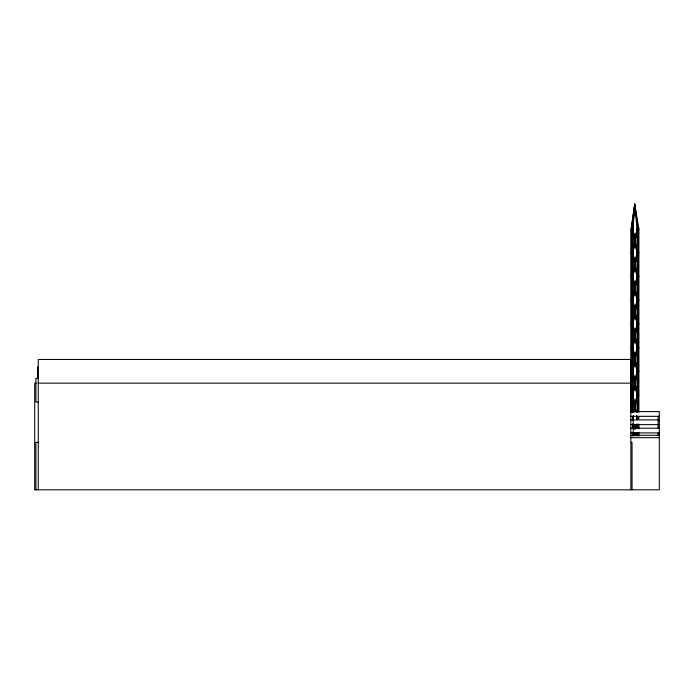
<?xml version="1.0" encoding="UTF-8"?>
<svg xmlns="http://www.w3.org/2000/svg" width="694" height="694" viewBox="0 0 694 694"><rect width="100%" height="100%" fill="white"/><g stroke="black" fill="none" stroke-linecap="round" stroke-linejoin="round"><path stroke-width="1.04" d="M637.968 412.236L637.968 229.072L634.732 204.183L632.859 229.072L637.014 251.592L632.989 229.072L634.732 204.183L638.914 229.072L638.914 412.236M632.989 251.592L637.014 229.072L634.732 204.183L632.043 229.072L632.043 412.236M634.732 206.552L634.732 204.183L631.219 229.072L631.219 412.236M631.089 412.236L631.089 229.072L634.732 204.183M636.823 231.328L632.989 252.781L637.014 275.292L632.859 252.781L637.014 230.261M632.989 275.292L637.014 252.781L632.989 230.261M636.823 255.028L632.989 276.481L637.014 299.001L632.859 276.481L637.014 253.961M632.989 299.001L637.014 276.481L632.989 253.961M632.989 322.701L637.014 300.181L632.989 277.669M632.989 346.41L637.014 323.89L632.989 301.37M632.989 370.11L637.014 347.59L632.989 325.07M632.989 393.819L637.014 371.299L632.989 348.778M633.943 412.184L637.014 394.999L632.989 372.478M632.989 418.708L633.535 415.637M634.273 411.542L636.823 397.254M633.943 435.893L634.516 432.692L633.839 435.797M635.184 428.944L635.921 424.849L635.123 428.909M634.273 435.242L634.637 433.195M635.487 428.424L636.251 424.155M637.014 322.701L632.859 300.181L637.014 277.669L632.989 300.181L636.823 321.634M637.014 346.41L632.859 323.89L637.014 301.37L632.989 323.89L636.823 345.343M632.859 347.59L637.014 325.07L632.989 347.59L637.014 370.11L632.859 347.59L631.089 347.59M632.859 371.299L637.014 348.778L632.989 371.299L637.014 393.819L632.859 371.299L631.089 371.299M635.947 411.698L632.859 394.999L637.014 372.478L632.989 394.999L636.06 412.184M632.859 418.708L633.431 415.637M634.186 411.542L637.014 396.187M634.186 435.242L634.559 433.195M635.409 428.614L636.12 424.737M632.859 251.454L637.014 229.072L638.914 229.072M632.859 275.154L637.014 252.781L632.859 230.261M632.859 298.854L637.014 276.481L632.859 253.961M632.859 322.563L637.014 300.181L632.859 277.669M632.859 346.263L637.014 323.89L632.859 301.37M632.859 369.971L637.014 347.59L632.859 325.07M632.859 393.672L637.014 371.299L632.859 348.778M633.839 412.097L637.014 394.999L632.859 372.478M631.089 229.072L632.989 229.072M631.089 252.781L632.859 252.781M637.014 252.781L638.914 252.781M631.089 276.481L632.859 276.481M637.014 276.481L638.914 276.481M631.089 300.181L632.859 300.181M637.014 300.181L638.914 300.181M631.089 323.89L632.859 323.89M637.014 323.89L638.914 323.89M637.014 347.59L638.914 347.59M37.545 367.247L38.257 367.247M37.545 367.967L38.257 367.967M37.545 370.657L38.257 370.657M637.014 371.299L638.914 371.299M37.545 372.825L38.257 372.825M37.545 376.07L38.257 376.07M37.545 378.464L38.257 378.464L35.888 378.404L35.888 402.112L38.257 402.112M36.478 383.149L34.7 383.149L34.7 489.817L659.3 489.817L659.3 411.594L630.855 411.594M38.257 383.149L630.855 383.149M631.089 394.999L632.859 394.999M637.014 394.999L638.914 394.999M630.855 416.331L659.3 416.331M637.014 418.708L636.467 415.637L637.014 418.708L638.914 418.708L638.914 416.547M630.855 419.887L659.3 419.887M630.855 424.633L659.3 424.633M630.855 428.189L659.3 428.189M630.855 432.926L659.3 432.926M630.855 435.294L659.3 435.294M630.855 437.671L659.3 437.671M38.257 442.408L35.888 442.408L35.888 489.817M630.855 442.408L632.043 442.408L632.043 489.817M636.658 415.576L637.014 419.887M632.859 396.187L635.695 411.542M634.741 428.909L633.995 424.823L634.819 428.944M635.409 432.492L635.947 435.407M633.648 424.138L634.429 428.389L633.752 424.155M635.695 435.242L635.314 433.195L635.739 435.242M632.989 396.187L635.739 411.542M635.487 432.692L636.06 435.893M658.112 416.331L658.112 428.189M658.112 432.926L658.112 435.294M638.914 424.095L638.914 428.398M638.914 432.709L638.914 435.945M637.968 416.547L637.968 418.708M637.968 424.095L637.968 428.398M637.968 432.709L637.968 435.945M637.014 227.884L637.014 412.184M637.014 424.155L637.014 428.424M637.014 432.692L637.014 435.893M633.223 416.331L633.223 435.294M632.989 227.884L632.989 412.236M632.989 416.547L632.989 419.887M632.989 424.095L632.989 428.424M632.989 432.692L632.989 435.945M632.859 229.072L632.859 412.236M632.859 416.547L632.859 419.887M632.859 424.095L632.859 428.398M632.859 432.605L632.859 435.945M630.855 489.817L630.855 359.449L38.257 359.449L38.257 489.817M37.545 367.031L37.545 378.655"/></g></svg>
